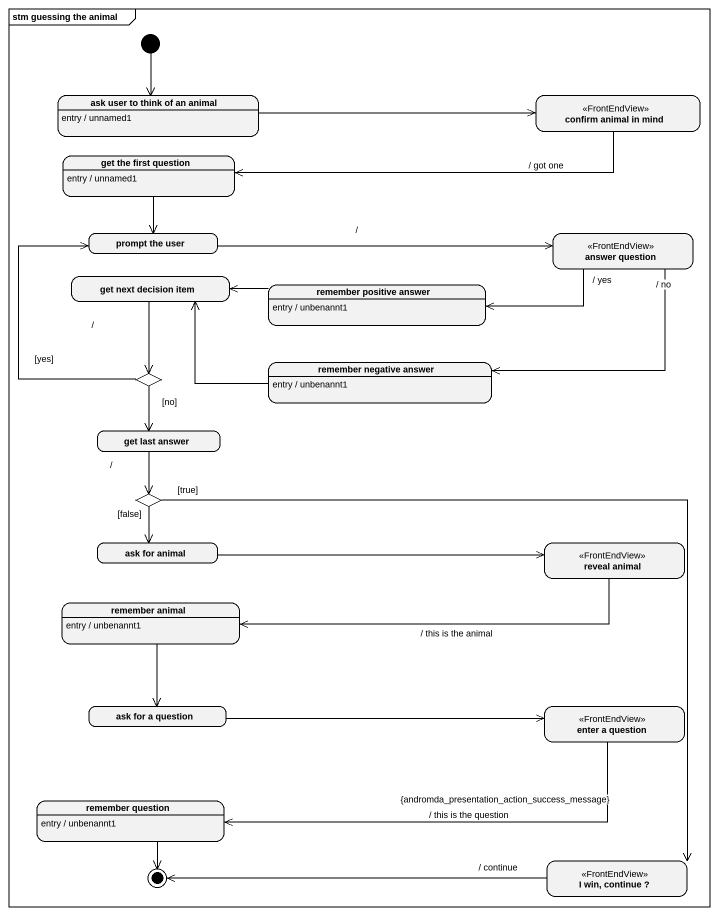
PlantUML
@startuml
mainframe stm guessing the animal
hide empty description
state "ask user to think of an animal" as ask_user_to_think_of_an
ask_user_to_think_of_an : entry / unnamed1
state "confirm animal in mind" as confirm_animal_in_mind <<FrontEndView>>
state "get the first question" as get_the_first_question
get_the_first_question : entry / unnamed1
state "prompt the user" as prompt_the_user
state "answer question" as answer_question <<FrontEndView>>
state "get next decision item" as get_next_decision_item
state "remember positive answer" as remember_positive_answer
remember_positive_answer : entry / unbenannt1
state "remember negative answer" as remember_negative_answer
remember_negative_answer : entry / unbenannt1
state choice1 <<choice>>
state "get last answer" as get_last_answer
state choice2 <<choice>>
state "ask for animal" as ask_for_animal
state "reveal animal" as reveal_animal <<FrontEndView>>
state "remember animal" as remember_animal
remember_animal : entry / unbenannt1
state "ask for a question" as ask_for_a_question
state "enter a question" as enter_a_question <<FrontEndView>>
state "remember question" as remember_question
remember_question : entry / unbenannt1
state "I win, continue ?" as I_win_continue <<FrontEndView>>
[*] --> ask_user_to_think_of_an
ask_user_to_think_of_an -right-> confirm_animal_in_mind
confirm_animal_in_mind -left-> get_the_first_question : / got one
get_the_first_question --> prompt_the_user
prompt_the_user -right-> answer_question : /
answer_question -left-> remember_positive_answer : / yes
answer_question -left-> remember_negative_answer : / no
get_next_decision_item --> choice1 : /
remember_positive_answer -left-> get_next_decision_item
remember_negative_answer -left-> get_next_decision_item
choice1 -up-> prompt_the_user : [yes]
choice1 --> get_last_answer : [no]
get_last_answer --> choice2 : /
choice2 --> ask_for_animal : [false]
choice2 --> I_win_continue : [true]
ask_for_animal -right-> reveal_animal
reveal_animal -left-> remember_animal : / this is the animal
remember_animal --> ask_for_a_question
ask_for_a_question -right-> enter_a_question
enter_a_question -left-> remember_question : {andromda_presentation_action_success_message}\n/ this is the question
remember_question --> [*]
I_win_continue -left-> [*] : / continue
@enduml
